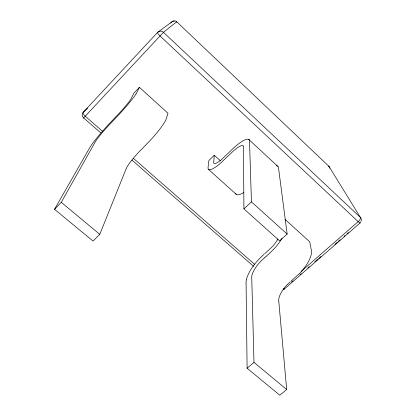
<?xml version="1.0" encoding="UTF-8"?>
<svg xmlns="http://www.w3.org/2000/svg" width="416" height="416" viewBox="0 0 416 416"><rect width="100%" height="100%" fill="white"/><g stroke="black" fill="none" stroke-linecap="round" stroke-linejoin="round"><path stroke-width="0.62" d="M220.516 160.888L214.292 155.246L213.642 162.828A15.194 3.338 -47.6 0 0 213.793 163.202L213.928 163.342A16.468 3.614 -47.6 0 0 215.108 163.519L216.237 163.14A16.614 3.645 -47.6 0 0 219.253 161.32L219.788 160.924A15.714 3.453 -47.6 0 0 222.102 159.042L229.845 151.648M126.178 168.672L126.282 168.412A17.529 2.449 -48.4 0 1 126.896 167.164A17.274 2.413 -48.4 0 1 136.791 154.32A16.338 2.278 -48.4 0 1 138.606 152.365L150.212 140.416A25.714 3.427 -48.1 0 0 152.968 137.368L153.878 136.334A23.878 3.188 -48.1 0 0 156.624 133.099A24.731 3.297 -48.1 0 0 162.698 125.185L163.264 124.353A23.66 3.156 -48.1 0 0 165.511 120.588L165.916 119.678A43.238 5.71 -48.3 0 0 166.244 118.768L167.986 113.251L139.412 87.334L134.04 92.997L130.816 99.226A15.491 1.274 -48 0 1 130.374 99.902L130.094 100.313A16.77 1.378 -48 0 1 128.201 102.846L126.698 104.718A16.921 1.388 -48 0 1 123.141 108.909L122.554 109.585A16.006 1.316 -48 0 1 120.115 112.289L110.432 122.522A25.974 2.236 -48.2 0 0 109.262 123.77A27.69 2.387 -48.2 0 0 106.969 126.251A26.088 2.246 -48.2 0 0 91.021 145.636A26.208 2.257 -48.2 0 0 89.887 147.415L54.543 209.29L93.023 241.051L99.788 234.322L126.1 168.87M139.412 87.334L136.952 92.29A43.774 3.562 -48.1 0 1 136.516 93.116L136.011 93.964M54.543 209.29L61.266 202.327L95.415 141.632A17.758 1.529 -48.2 0 1 96.148 140.462A17.503 1.508 -48.2 0 1 106.543 127.78A16.552 1.425 -48.2 0 1 108.373 125.788L119.954 113.537A26.036 2.137 -48 0 0 122.746 110.448L123.672 109.403A24.175 1.992 -48 0 0 126.495 106.163A25.038 2.059 -48 0 0 132.881 98.353L133.494 97.552A23.956 1.971 -48 0 0 136.016 93.959M277.956 238.992L277.555 239.689A15.86 5.418 -48.6 0 1 274.612 243.963L274.087 244.618A15.002 5.132 -48.6 0 1 271.825 247.166L264.659 253.781M174.481 21.289A3.505 2.746 44.7 0 0 171.86 21.861L157.596 32.401L83.143 112.372A4.056 3.749 40.4 0 0 83.574 117.858L83.46 118.097L163.452 32.308L176.717 21.767L176.332 22.022M170.669 23.197L171.86 21.861A3.52 3.427 66.8 0 1 176.717 21.783L328.988 166.416L360.407 217.428A3.838 3.364 -26.7 0 1 360.818 221.504M214.292 155.246L208.874 160.534L208.099 167.066A43.571 9.615 -47.3 0 0 208.042 168.007L208.12 168.698A23.509 5.164 -47.6 0 0 209.373 169.754L209.768 169.759A24.586 5.398 -47.6 0 0 214.739 167.606A23.728 5.216 -47.6 0 0 217.24 165.854L218.093 165.194A25.568 5.611 -47.6 0 0 220.756 162.994L232.762 151.57A16.344 3.791 -47.6 0 1 234.614 149.937A17.28 4.014 -47.6 0 1 243.24 146.006M230.1 151.398L232.17 149.391A25.641 5.959 -47.6 0 1 233.386 148.247A27.331 6.365 -47.6 0 1 235.721 146.167A25.756 5.985 -47.6 0 1 249.122 139.807M87.672 108.155L83.143 112.372A4.056 1.383 42.2 0 0 85.348 116.293L102.554 131.336M278.013 166.556A25.537 7.244 -47.6 0 1 278.517 167.84L287.16 234.073L279.63 240.838L243.927 208.884L251.436 201.88L249.501 140.92A25.87 6.011 -47.6 0 0 249.153 139.776M264.508 257.837L266.136 256.381M266.256 256.266L273.255 249.735A24.404 8.33 -48.6 0 0 275.865 246.844L276.702 245.846A22.662 7.753 -48.6 0 0 279.162 242.653A23.468 8.024 -48.6 0 0 281.98 238.347M264.051 254.332L262.054 256.126A24.274 8.663 -49.3 0 0 260.889 257.228A25.87 9.251 -49.3 0 0 258.669 259.485A24.378 8.7 -49.3 0 0 246.355 279.911M264.384 257.951L261.607 260.484A15.465 5.512 -49.3 0 0 259.839 262.293A16.354 5.834 -49.3 0 0 251.862 275.725A16.593 5.923 -49.3 0 0 251.732 277.264L251.742 277.597M301.397 271.237L358.186 221.634A3.817 1.55 -46 0 0 360.407 217.428L163.452 32.308A4.238 4.118 60.5 0 0 157.596 32.401A4.228 0.868 43.8 0 0 160.217 36.145L358.186 221.634A3.858 0.728 48 0 0 360.157 222.305M291.008 281.195L299.749 273.276A24.123 9.318 -48.7 0 0 302.328 270.421L303.155 269.428A22.396 8.674 -48.7 0 0 305.557 266.25A23.197 8.975 -48.7 0 0 310.18 257.884L310.534 256.942A22.194 8.596 -48.6 0 0 311.501 252.392L311.47 251.165A40.576 15.553 -49.2 0 0 311.293 249.876L309.738 241.81L285.033 219.404M291.637 282.074L293.015 280.868M299.946 274.825L301.34 273.608M307.861 267.925L309.265 266.698M314.896 261.784L317.725 259.319M318.672 258.492L321.032 256.433M334.87 244.364L337.272 242.268M338.234 241.426L340.163 239.746M344.037 236.366L345.004 235.524M346.949 233.828L348.41 232.554M284.076 289.245L360.256 222.82M290.228 281.871L288.101 283.774A15.283 6.162 -49.5 0 0 286.348 285.558A16.156 6.521 -49.5 0 0 278.767 299.088A16.396 6.62 -49.5 0 0 278.73 300.69L278.782 301.22M278.798 301.413L286.686 389.548L279.786 395.2L247.099 368.222L253.984 362.388L251.753 277.95M61.266 202.327L99.788 234.322M253.984 362.388L286.686 389.548M133.411 158.324L254.8 264.488M83.574 117.858L100.677 132.798M131.841 160.009L253.573 266.313M208.484 169.395L236.194 194.288M251.436 201.88L287.16 234.073M248.643 139.334L277.404 166.02M235.659 193.315L235.711 193.497A23.223 6.23 -47.6 0 0 237.219 194.776L237.656 194.823A24.289 6.516 -47.6 0 0 242.928 193.029A23.442 6.292 -47.6 0 0 243.776 192.53M246.08 282.937L246.074 282.246A24.487 8.741 -49.3 0 1 246.329 279.937M246.08 283.124L247.099 368.222M243.927 208.884L243.422 146.838A17.529 4.072 -47.6 0 0 243.22 146.032M329.836 168.184A3.245 2.943 -28.5 0 0 328.988 166.416A3.24 1.071 -45.9 0 0 328.24 166.265M284.331 288.647A3.713 1.17 49.3 0 1 283.156 289.078M283.79 288.844A3.666 3.094 -9.1 0 1 283.488 289.011M276.338 165.708A25.423 7.212 -47.6 0 1 277.982 166.587"/></g></svg>
